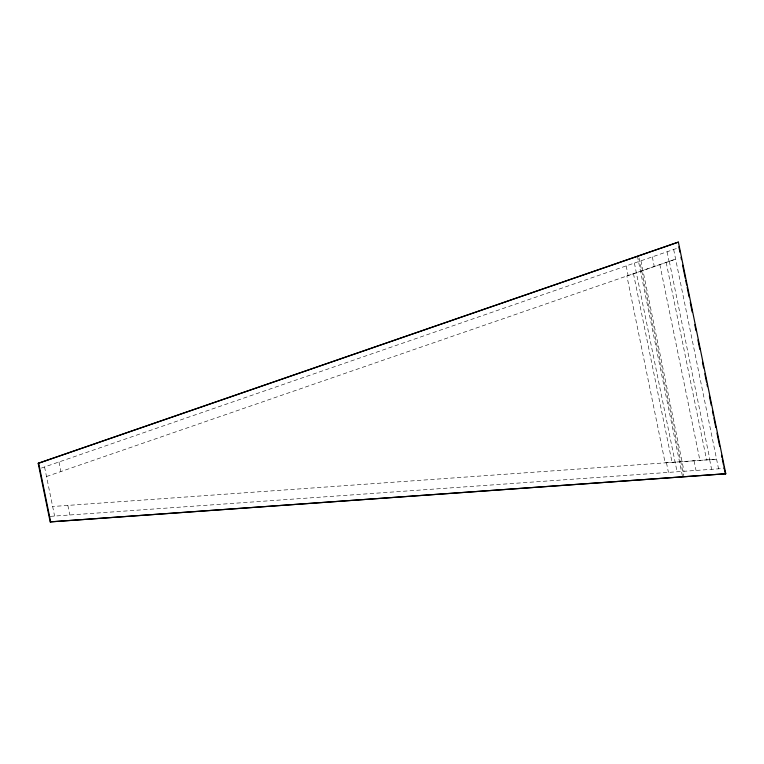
<?xml version="1.0" encoding="UTF-8"?>
<svg xmlns="http://www.w3.org/2000/svg" width="764" height="764" viewBox="0 0 764 764"><rect width="100%" height="100%" fill="white"/><g stroke="black" fill="none" stroke-linecap="round" stroke-linejoin="round"><path stroke-width="0.57" stroke-dasharray="3.82 2.86" d="M41.409 468.046L679.024 247.641M46.508 476.526L675.643 259.139L626.891 275.995L665.138 462.85L716.584 459.183L52.64 506.494M50.176 516.378L724.215 468.427M673.667 249.494L718.561 468.838M669.302 261.326L709.899 459.661M667.087 251.767L669.054 261.412M709.641 459.68L711.618 469.325M666.179 262.405L706.604 459.899M659.848 264.602L699.919 460.377M652.303 256.876L654.28 266.521M694.046 460.787L696.023 470.443M640.948 260.801L684.038 471.292M639.057 257.965L683.637 475.724M637.434 256.207L682.367 475.733M634.368 263.074L677.095 471.78M633.471 273.713L672.081 462.354M626.174 265.91L628.151 275.556M666.466 462.755L668.443 472.4M58.971 461.972L60.929 471.541M67.862 505.405L69.82 514.984M44.551 466.957L54.597 516.063"/><path stroke-width="1.15" d="M38.2 463.337L678.384 242.112L725.8 473.766L50.185 521.888L38.2 463.337L678.384 242.112M50.185 521.888L725.8 473.766M678.862 246.867L679.979 252.311M681.01 257.344L681.488 259.674M682.605 265.165L685.298 278.297M685.719 280.35L686.674 285.02M687.151 287.359L689.109 296.919M690.264 302.544L692.203 312.056M694.801 324.738L696.023 330.678M697.914 339.932L699.834 349.31M702.45 362.107L703.654 367.962M704.838 373.749L706.519 381.981M706.977 384.225L707.474 386.66M709.364 395.867L711.303 405.35M712.459 411.003L713.414 415.654M713.891 417.984L715.849 427.544M716.985 433.121L719.678 446.233M721.512 455.239L721.99 457.56M722.305 459.088L723.498 464.932M723.9 466.88L725.332 473.861M38.668 463.242L50.653 521.793"/></g></svg>
